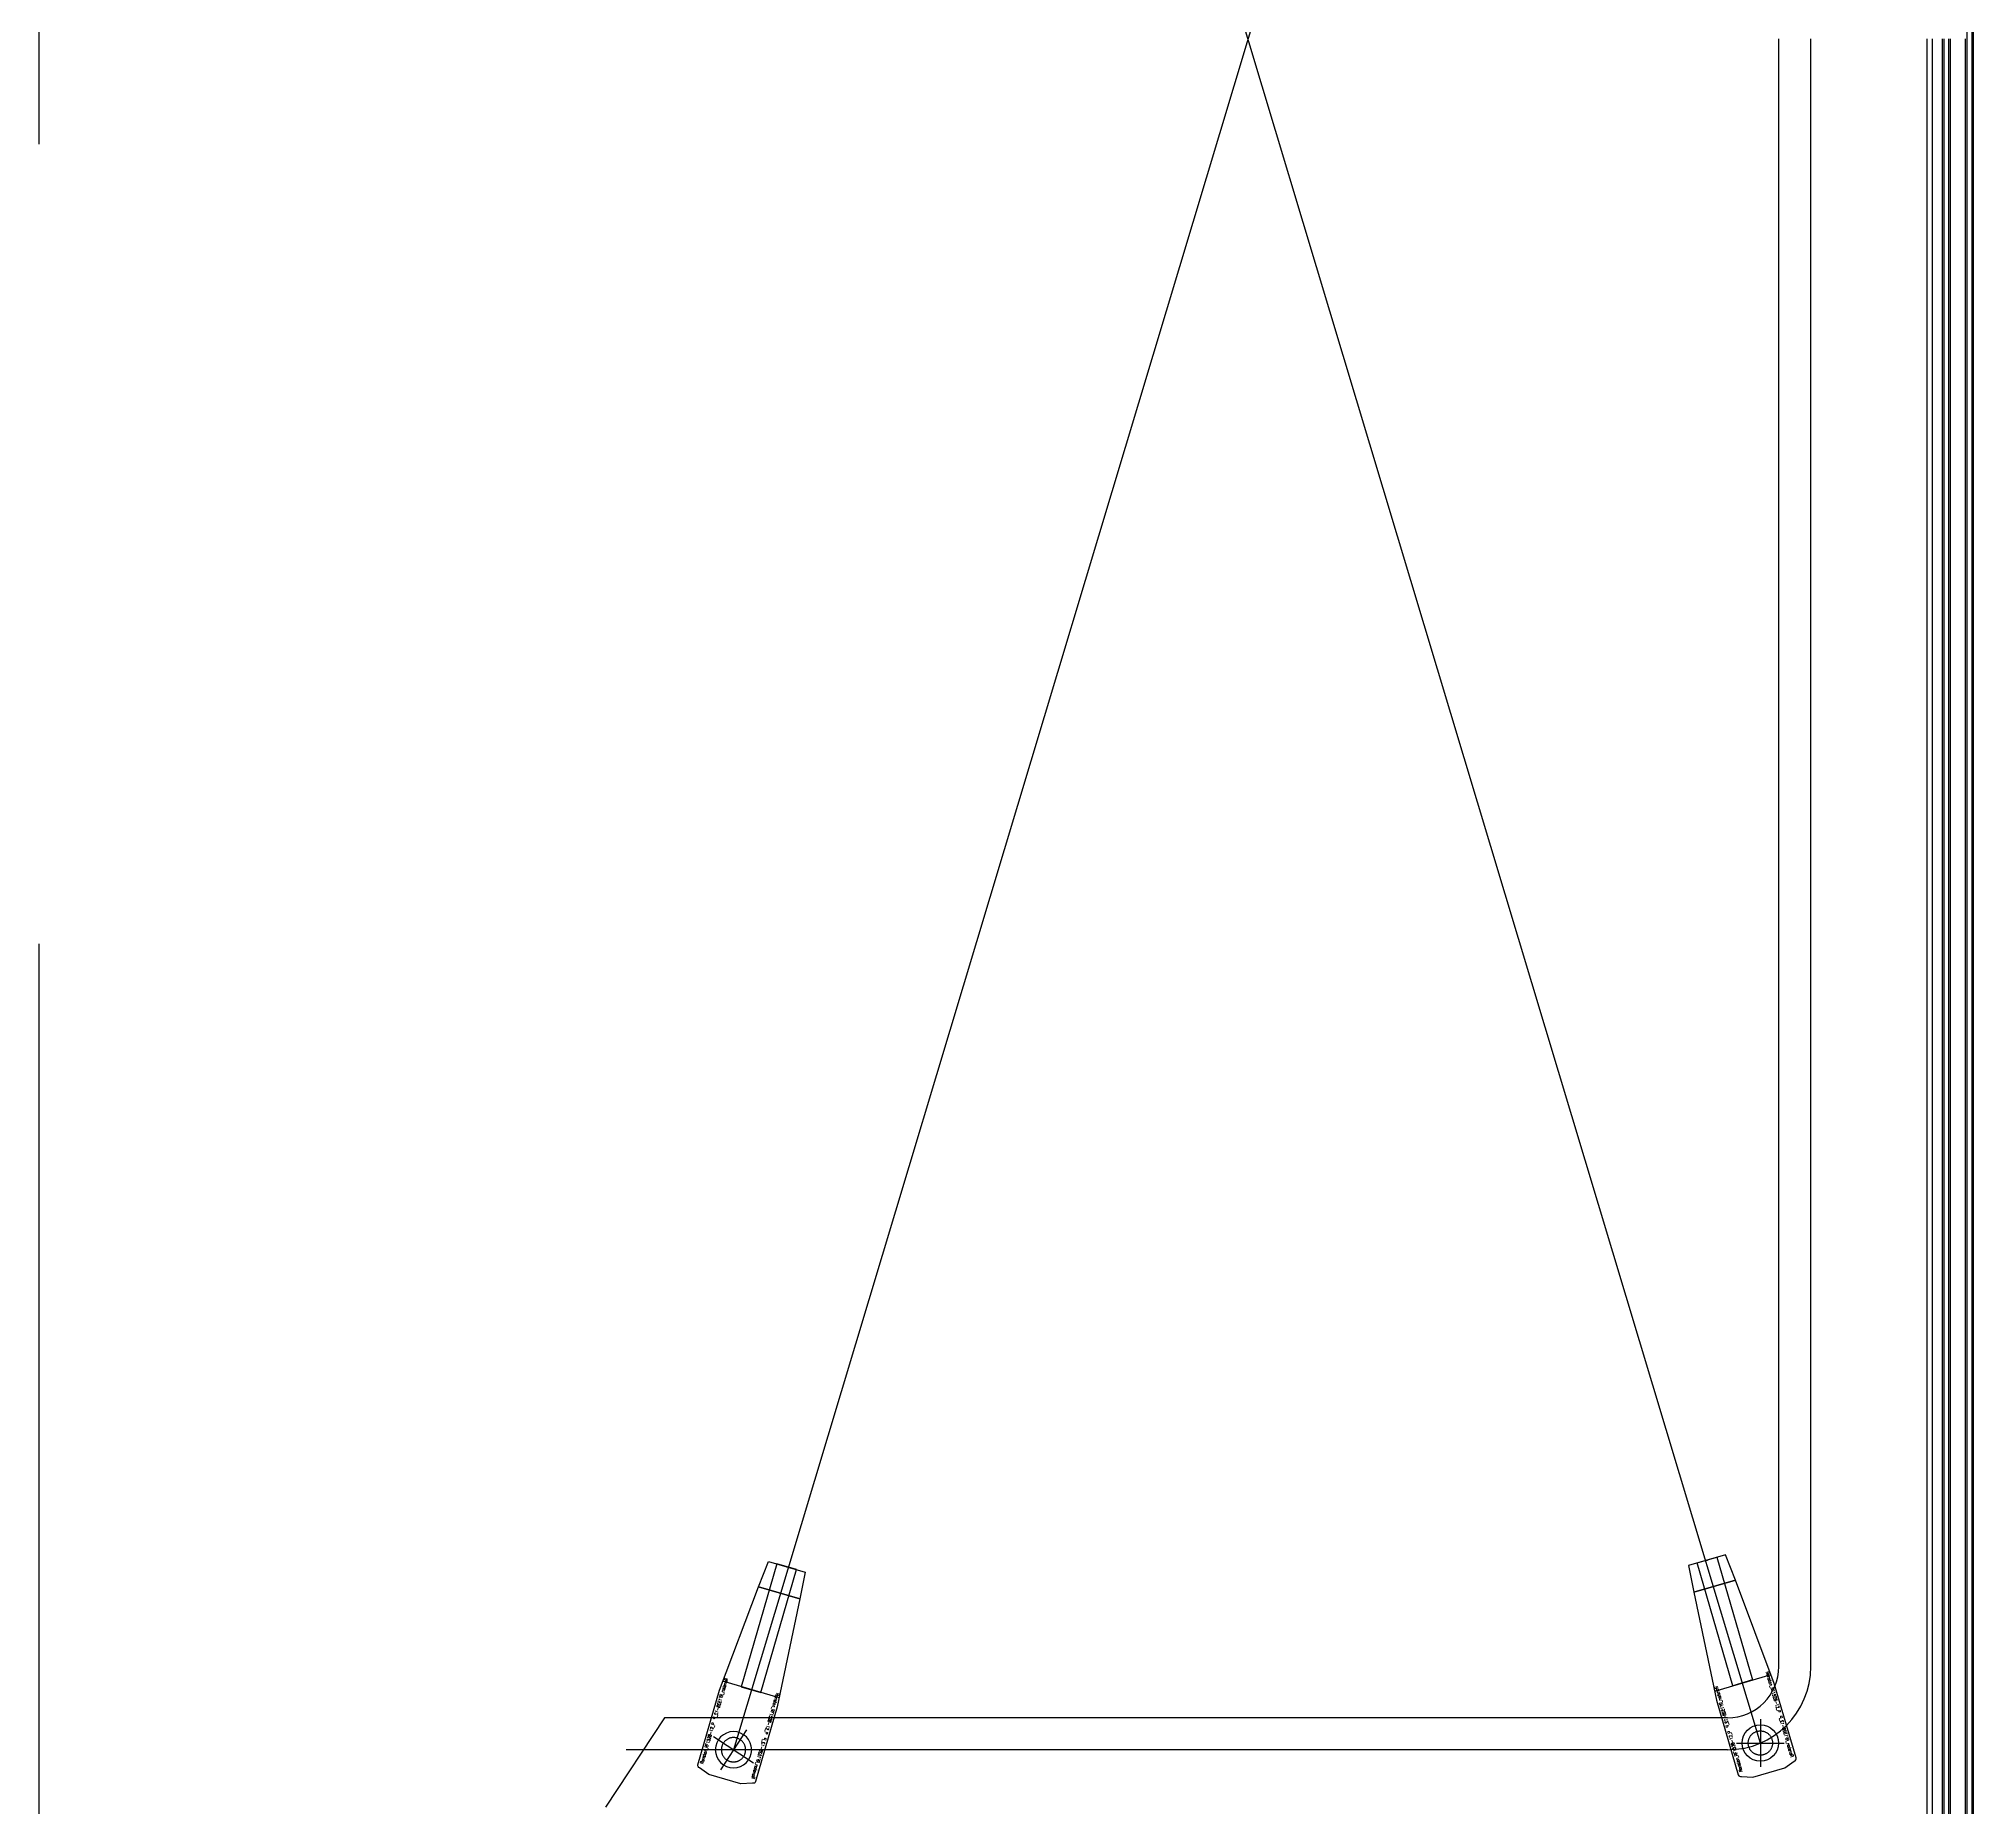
# Model space of a CAD drawing. Extents: x -163002 to 22103, y -103500 to 51643.
# Drawn here: x -132750 to -131238, y 31625 to 33008 of the extents above; entities that cross this region are included whole.
import ezdxf

# ---------------------------------------------------------------- set-up
doc = ezdxf.new("R2010")
doc.units = 0
doc.header["$LTSCALE"] = 1000
doc.header["$MEASUREMENT"] = 0
doc.linetypes.add('s2113a$0$HIDDEN', pattern=[0.375, 0.25, -0.125])
doc.linetypes.add('s2113a$0$s4118a$0$HIDDEN', pattern=[0.375, 0.25, -0.125])
doc.layers.get('0').update_dxf_attribs({"linetype": 'CONTINUOUS'})
for name, color, linetype in [('s2113a$0$Aux (not print)', 11, 'CONTINUOUS'), ('s2113a$0$buila', 14, 's2113a$0$HIDDEN'), ('s2113a$0$glass-p', 1, 'CONTINUOUS'), ('s2113a$0$SS Cable', 9, 'CONTINUOUS'), ('s2113a$0$Steel', 30, 'CONTINUOUS')]:
    doc.layers.add(name, color=color, linetype=linetype)
doc.styles.add('s2113a$0$ROMANS', font='romans', dxfattribs={"width": 0.9})

# ---------------------------------------------------------------- blocks, each defined once
blk = doc.blocks.new('s2113a$0$Ronstan_RF1528-12_P')
at = {"layer": 's2113a$0$Aux (not print)', "linetype": 's2113a$0$HIDDEN'}
blk.add_circle((0, 0), 9.5, dxfattribs=at)
at = {"layer": 's2113a$0$Aux (not print)'}
for p in [(0, 0), (149, 0)]:
    blk.add_point(p, dxfattribs=at)
at = {"layer": 's2113a$0$SS Cable', "color": 8, "linetype": 's2113a$0$HIDDEN'}
blk.add_line((49, 22.9), (49, -23), dxfattribs=at)
at = {"layer": 's2113a$0$SS Cable', "color": 0, "linetype": 'ByBlock'}
blk.add_lwpolyline([(-19, 23.5, 0.414214), (-21, 21.5), (-24, 13), (-24, -13), (-21, -21.5, 0.414214), (-19, -23.5), (41.7, -23.5), (127.8, -16.9), (127.8, 16.9), (41.7, 23.5)], format="xyb", close=True, dxfattribs=at)
blk.add_lwpolyline([(127.8, -16.9), (149, -15), (149, 15), (127.8, 16.9)], close=True, dxfattribs=at)
at = {"layer": 's2113a$0$SS Cable', "color": 8, "linetype": 's2113a$0$HIDDEN'}
blk.add_lwpolyline([(49, 8), (149, 8), (149, -8), (49, -8)], close=True, dxfattribs=at)
at = {"layer": 's2113a$0$Steel', "color": 8}
blk.add_circle((0, 0), 14.2, dxfattribs=at)
at = {"layer": 's2113a$0$Aux (not print)', "style": 's2113a$0$ROMANS', "width": 0.7}
for text_generation_flag, p in [(6, (-17.5, 19.6)), (4, (52.2, 19.6))]:
    blk.add_text('Ronstan_RF1528-12_P', height=2.5, rotation=180, dxfattribs=dict(at, text_generation_flag=text_generation_flag)).set_placement(p)
for text_generation_flag, p in [(4, (-17.5, -19.6)), (6, (52.2, -19.6))]:
    blk.add_text('Ronstan_RF1528-12_P', height=2.5, dxfattribs=dict(at, text_generation_flag=text_generation_flag)).set_placement(p)
blk = doc.blocks.new('s2113a')
at = {"layer": 's2113a$0$buila', "linetype": 's2113a$0$s4118a$0$HIDDEN', "ltscale": 5}
blk.add_line((-132749.9, 36050.1), (-132749.9, 16100.1), dxfattribs=at)
at = {"layer": 's2113a$0$glass-p'}
for p, q in [((-131404.332, 31675.342), (-132206.874, 34345.109)), ((-131404.332, 34339.869), (-132206.874, 31670.102)), ((-131242.9, 33800.102), (-131242.9, 33007.606)), ((-131238.9, 33007.606), (-131238.9, 33800.102)), ((-131389.9, 31735.102), (-131389.9, 33007.606)), ((-131364.9, 31735.102), (-131364.9, 33007.606)), ((-131273.9, 31615.102), (-131273.9, 33007.606)), ((-131269.9, 31615.102), (-131269.9, 33007.606)), ((-131260.9, 33007.606), (-131260.9, 31591.102)), ((-131256.9, 31591.102), (-131256.9, 33007.606)), ((-131242.9, 33007.606), (-131242.9, 31591.102)), ((-131238.9, 31591.102), (-131238.9, 33007.606)), ((-132260.92, 31695.102), (-132306.874, 31625.102)), ((-131837.9, 31695.102), (-132260.92, 31695.102)), ((-131429.9, 31695.102), (-131837.9, 31695.102)), ((-131404.332, 31694.046), (-131404.332, 31656.638)), ((-132222.51, 31680.367), (-132191.238, 31659.838)), ((-132196.609, 31685.738), (-132217.139, 31654.467)), ((-131837.9, 31670.102), (-132290.774, 31670.102)), ((-131837.9, 31670.102), (-132290.774, 31670.102)), ((-131429.9, 31670.102), (-131837.9, 31670.102)), ((-131423.036, 31675.342), (-131385.628, 31675.342))]:
    blk.add_line(p, q, dxfattribs=at)
for points in [[(-131237.9, 33050.101), (-131237.9, 31592.102), (-131238.9, 31591.102), (-131242.9, 31591.102), (-131243.9, 31592.102), (-131243.9, 33007.606)], [(-131255.9, 33007.606), (-131255.9, 31592.102), (-131256.9, 31591.102), (-131260.9, 31591.102), (-131261.9, 31592.102), (-131261.9, 33007.606)]]:
    blk.add_lwpolyline(points, dxfattribs=at)
for radius in [40, 65]:
    blk.add_arc((-131429.9, 31735.102), radius, 270, 360, dxfattribs=at)
at = {"layer": 's2113a$0$glass-p', "xscale": -1, "rotation": 253.7575935280218}
blk.add_blockref('s2113a$0$Ronstan_RF1528-12_P', (-132206.874, 31670.102), dxfattribs=at)
at = {"layer": 's2113a$0$glass-p', "rotation": 106.2424064650496}
blk.add_blockref('s2113a$0$Ronstan_RF1528-12_P', (-131404.332, 31675.342), dxfattribs=at)

msp = doc.modelspace()

# ---------------------------------------------------------------- block references
msp.add_blockref('s2113a', (0, 0))

doc.saveas('drawing.dxf')
